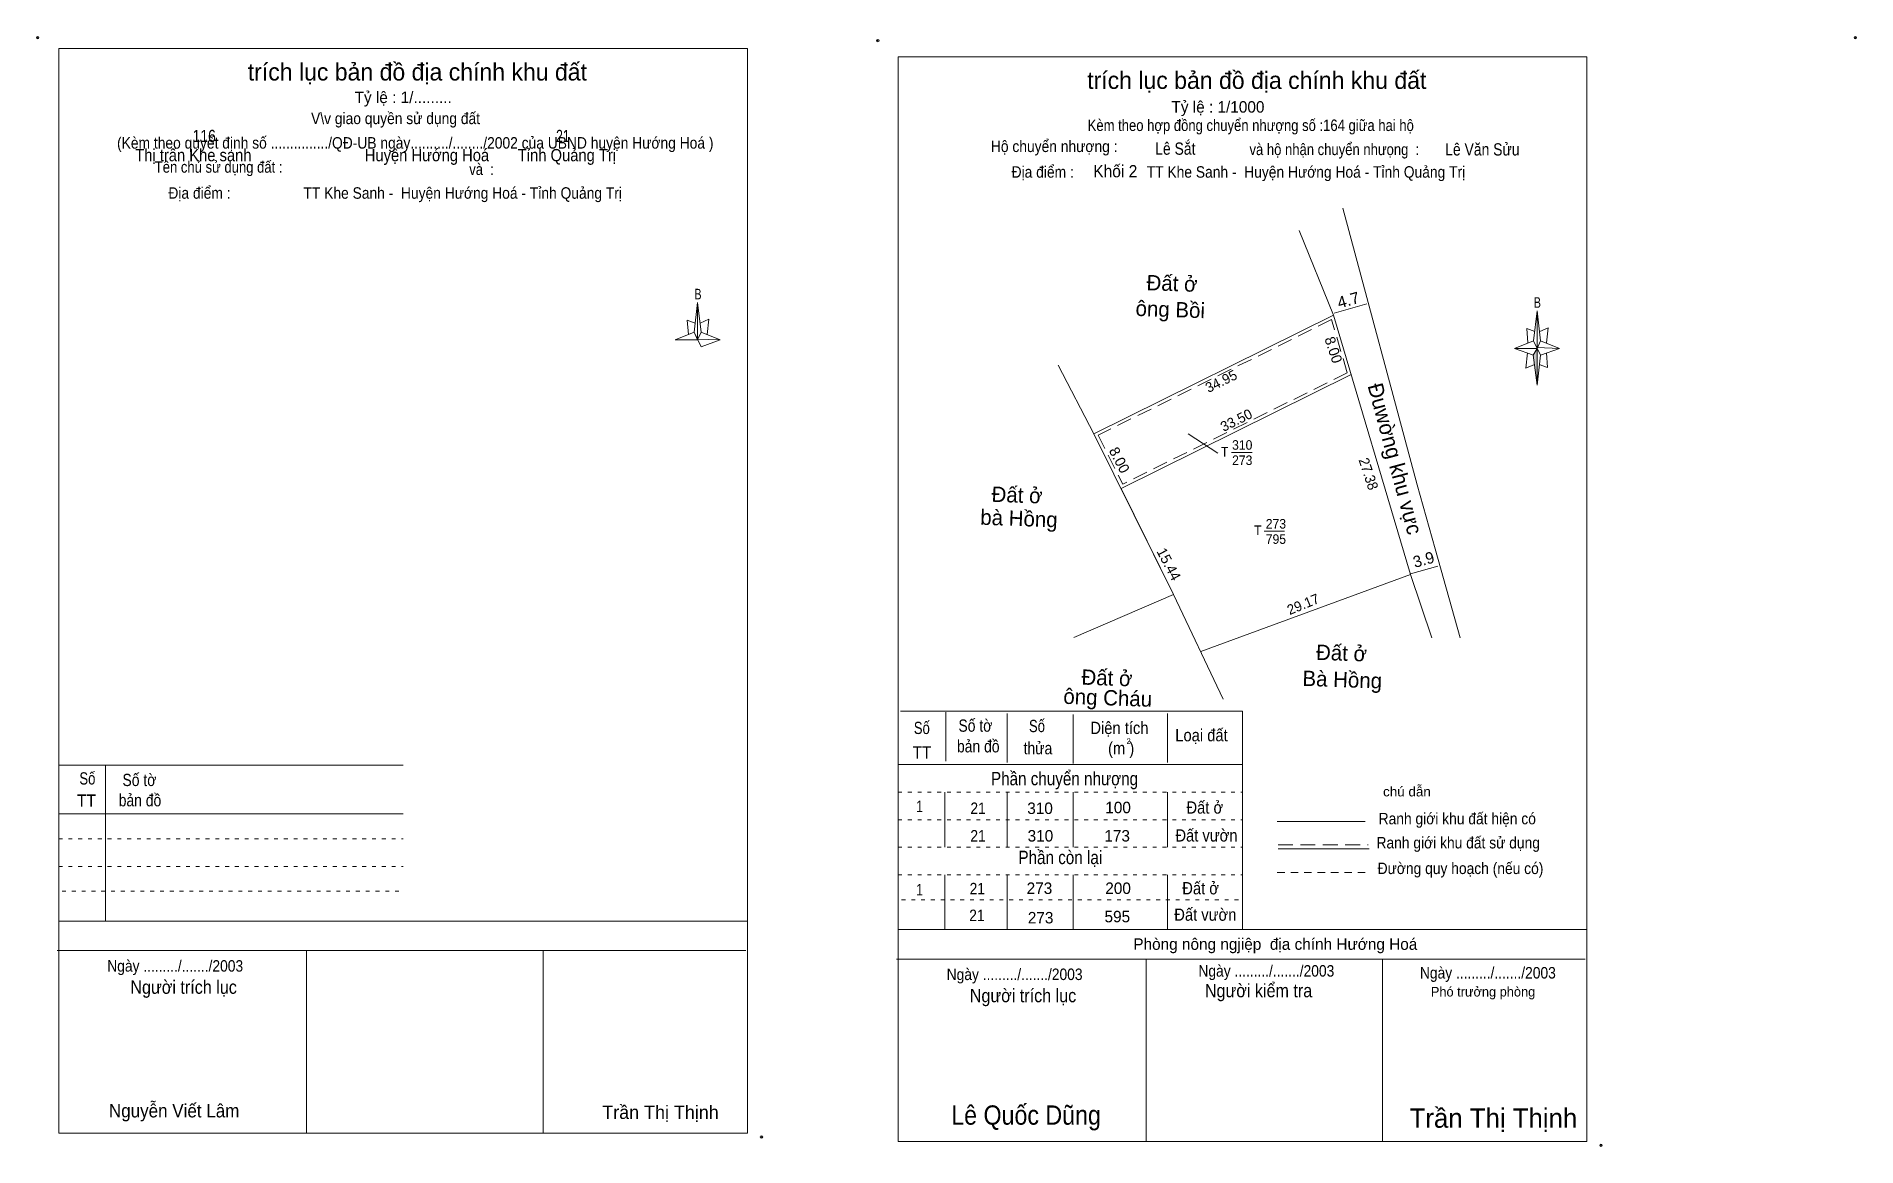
# Model space of a CAD drawing. Header units: centimetres. Extents: x 0.4 to 48, y 0.7 to 29.8.
import ezdxf
from ezdxf.enums import TextEntityAlignment as Align

# ---------------------------------------------------------------- set-up
doc = ezdxf.new("R2010")
doc.units = ezdxf.units.CM
doc.header["$LTSCALE"] = 0.13
doc.header["$PDMODE"] = 32
doc.header["$PDSIZE"] = 0.065
for name, pattern in [('DOTTED', [1.5, 0.3, -1.2]), ('MEDIUM_DASHED', [4.5, 3, -1.5]), ('SHORT_DASHED', [2.7, 1.5, -1.2])]:
    doc.linetypes.add(name, pattern=pattern)
for name, color, linetype, lineweight in [('1', 7, 'DOTTED', 13), ('2', 7, 'Continuous', 13), ('22', 7, 'Continuous', 13), ('5', 7, 'Continuous', 13)]:
    doc.layers.add(name, color=color, linetype=linetype, lineweight=lineweight)
doc.layers.add('34', color=7, linetype='Continuous')
doc.layers.add('51', color=7, linetype='Continuous')

msp = doc.modelspace()

# ---------------------------------------------------------------- hatches: boundary and pattern name
at = {"layer": '5'}
msp.add_hatch(color=256, dxfattribs=at).paths.add_polyline_path([(39.64, 21.61), (39.64, 20.65), (39.54, 21.43)])

# ---------------------------------------------------------------- linework, layer by layer
at = {"layer": '1', "linetype": 'Continuous'}
for p, q in [((34.34, 22.53), (35.19, 22.77)), ((30.52, 19.38), (31.3, 18.87)), ((31.65, 18.89), (32.19, 18.89)), ((32.51, 16.83), (33.04, 16.83)), ((36.33, 15.72), (37.05, 15.92)), ((22.94, 10.73), (31.94, 10.73))]:
    msp.add_line(p, q, dxfattribs=at)
at = {"layer": '1'}
for p, q in [((22.94, 10.01), (31.94, 10.01)), ((22.94, 9.29), (31.94, 9.29)), ((22.94, 9.29), (31.94, 9.29)), ((1, 8.79), (10, 8.79)), ((22.94, 8.57), (31.94, 8.57)), ((22.94, 8.57), (31.94, 8.57)), ((1, 8.07), (10, 8.07)), ((22.94, 7.85), (31.94, 7.85)), ((22.94, 7.85), (31.94, 7.85)), ((1.09, 7.42), (10, 7.42)), ((23.03, 7.2), (31.94, 7.2)), ((23.03, 7.2), (31.94, 7.2))]:
    msp.add_line(p, q, dxfattribs=at)
at = {"layer": '1', "linetype": 'Continuous'}
for points in [[(30.14, 15.18), (28.06, 19.38), (34.32, 22.48), (36.33, 15.7)], [(34.78, 20.93), (28.77, 17.95), (30.14, 15.18)]]:
    msp.add_lwpolyline(points, dxfattribs=at)
at = {"layer": '2'}
msp.add_lwpolyline([(33.42, 24.69), (34.32, 22.48), (28.06, 19.38), (27.12, 21.17)], dxfattribs=at)
at = {"layer": '22'}
for p, q in [((36.51, 18.04), (34.56, 25.27)), ((27.12, 21.17), (28.06, 19.38)), ((36.98, 16.37), (36.51, 18.04)), ((37.63, 14.04), (36.98, 16.37)), ((30.85, 13.69), (36.33, 15.7)), ((36.89, 14.04), (36.33, 15.7)), ((27.53, 14.05), (30.14, 15.18)), ((30.14, 15.18), (31.44, 12.44))]:
    msp.add_line(p, q, dxfattribs=at)
at = {"layer": '22', "linetype": 'MEDIUM_DASHED'}
msp.add_line((34.68, 20.97), (28.81, 18.06), dxfattribs=at)
msp.add_lwpolyline([(34.68, 20.97), (34.27, 22.36), (28.17, 19.34), (28.81, 18.06)], dxfattribs=at)
at = {"layer": '5'}
for p, q in [((17.61, 22.03), (17.7, 22.81)), ((39.55, 21.81), (39.64, 22.59)), ((17.79, 22.03), (18.29, 21.83)), ((39.55, 21.43), (39.05, 21.61)), ((39.73, 21.43), (39.64, 20.65)), ((39.73, 21.81), (40.23, 21.61)), ((39.89, 21.49), (39.91, 21.11)), ((39.91, 21.11), (39.7, 21.19)), ((23, 12.13), (31.94, 12.13)), ((24.19, 12.1), (24.19, 10.82)), ((25.79, 12.07), (25.79, 10.79)), ((27.52, 12.04), (27.52, 10.76)), ((29.98, 12.07), (29.98, 10.79)), ((31.94, 12.13), (31.94, 6.42)), ((1, 10.72), (10, 10.72)), ((2.22, 10.72), (2.22, 6.64)), ((24.16, 10.01), (24.16, 8.57)), ((25.79, 10.01), (25.79, 8.57)), ((27.52, 10.01), (27.52, 8.57)), ((29.98, 10.01), (29.98, 8.57)), ((1, 9.44), (10, 9.44)), ((32.85, 9.24), (35.15, 9.24)), ((32.87, 8.53), (35.25, 8.53)), ((24.16, 7.85), (24.16, 6.42)), ((25.79, 7.85), (25.79, 6.42)), ((27.52, 7.85), (27.52, 6.42)), ((29.98, 7.85), (29.98, 6.42)), ((1, 6.64), (19, 6.64)), ((22.94, 6.42), (40.94, 6.42)), ((0.96, 5.87), (18.96, 5.87)), ((7.48, 5.87), (7.48, 1.1)), ((13.66, 5.87), (13.66, 1.1)), ((22.9, 5.65), (40.9, 5.65)), ((29.42, 5.65), (29.42, 0.88)), ((35.6, 5.65), (35.6, 0.88))]:
    msp.add_line(p, q, dxfattribs=at)
at = {"layer": '5', "linetype": 'MEDIUM_DASHED'}
msp.add_line((32.87, 8.63), (35.23, 8.63), dxfattribs=at)
at = {"layer": '5', "linetype": 'SHORT_DASHED'}
msp.add_line((32.85, 7.91), (35.23, 7.91), dxfattribs=at)
at = {"layer": '5'}
for points in [[(1, 29.45), (19, 29.45), (19, 1.1), (1, 1.1)], [(22.94, 29.23), (40.94, 29.23), (40.94, 0.88), (22.94, 0.88)], [(17.7, 22.81), (17.79, 22.03), (17.7, 21.83)], [(39.64, 22.59), (39.73, 21.81), (39.64, 21.61)], [(17.7, 21.83), (17.11, 21.83), (17.61, 22.03), (17.79, 21.65), (18.29, 21.83), (17.7, 21.85)], [(39.64, 21.61), (39.05, 21.61), (39.55, 21.81), (39.73, 21.43), (40.23, 21.61), (39.64, 21.63)], [(39.64, 21.61), (39.64, 20.65), (39.54, 21.43)]]:
    msp.add_lwpolyline(points, close=True, dxfattribs=at)
for points in [[(17.77, 22.27), (17.99, 22.37), (17.95, 21.97)], [(17.7, 21.83), (17.61, 22.03), (17.11, 21.83)], [(17.64, 22.27), (17.43, 22.35), (17.46, 21.97)], [(39.58, 22.05), (39.37, 22.13), (39.4, 21.75)], [(39.71, 22.05), (39.93, 22.15), (39.89, 21.75)], [(39.64, 21.61), (39.55, 21.81), (39.05, 21.61)], [(39.39, 21.49), (39.35, 21.09), (39.57, 21.19)], [(39.64, 21.61), (39.73, 21.43), (40.23, 21.61)]]:
    msp.add_lwpolyline(points, dxfattribs=at)
for p in [(0.45, 29.73), (22.41, 29.65), (47.96, 29.73), (19.37, 1), (41.31, 0.78)]:
    msp.add_point(p, dxfattribs=at)

# ---------------------------------------------------------------- texts
at = {"layer": '1'}
for s, height, rotation, p in [('Đất ở', 0.4, 358, (30.093, 23.1079)), ('ông Bồi', 0.4, 358, (30.048, 22.4283)), ('Đuwờng khu vực', 0.4, 285.094, (35.7373, 18.6721)), ('Đất ở', 0.4, 358, (26.043, 17.5779)), ('bà Hồng', 0.4, 358, (26.093, 16.9653)), ('3.9', 0.3, 15.524, (36.7149, 15.9447)), ('Đất ở', 0.4, 358, (34.523, 13.4479)), ('Đất ở', 0.4, 358, (28.393, 12.7979)), ('Bà Hồng', 0.4, 358, (34.543, 12.7543)), ('ông Cháu', 0.4, 358, (28.413, 12.2804))]:
    msp.add_text(s, height=height, rotation=rotation, dxfattribs=at).set_placement(p, align=Align.CENTER)
at = {"layer": '1', "width": 1.05}
msp.add_text('4.7', height=0.3, rotation=15.767, dxfattribs=at).set_placement((34.7492, 22.7273), align=Align.CENTER)
at = {"layer": '1'}
for s, height, width, p in [('T', 0.25, 0.95, (31.475, 18.78)), ('310', 0.25, 0.95, (31.935, 18.96)), ('273', 0.25, 0.95, (31.935, 18.56)), ('273', 0.25, 0.95, (32.815, 16.9)), ('T', 0.25, 0.95, (32.345, 16.73)), ('795', 0.25, 0.95, (32.815, 16.5)), ('2', 0.15, 0.8, (28.965, 11.27)), ('1', 0.3, 0.8, (23.5, 9.49)), ('21', 0.3, 0.9, (25.03, 9.44)), ('21', 0.3, 0.9, (25.03, 8.72)), ('21', 0.3, 0.9, (25.01, 7.34)), ('1', 0.3, 0.8, (23.5, 7.31)), ('21', 0.3, 0.9, (25, 6.64))]:
    msp.add_text(s, height=height, dxfattribs=dict(at, width=width)).set_placement(p, align=Align.CENTER)
for s, p in [('310', (26.65, 9.44)), ('100', (28.69, 9.46)), ('310', (26.66, 8.72)), ('173', (28.665, 8.72)), ('273', (26.635, 7.35)), ('200', (28.69, 7.35)), ('273', (26.665, 6.58)), ('595', (28.67, 6.61))]:
    msp.add_text(s, height=0.3, dxfattribs=at).set_placement(p, align=Align.CENTER)
at = {"layer": '34'}
for s, width, p in [('116', 0.85, (4.5, 27)), ('21', 0.75, (14, 27)), ('Thị trấn Khe sanh', 0.9, (3, 26.5)), ('Huyện Hướng Hoá', 0.9, (9, 26.5)), ('Tỉnh Quảng Trị', 0.9, (13, 26.5)), ('Lê Sắt', 0.85, (29.66, 26.67)), ('Lê Văn Sửu', 0.85, (37.24, 26.65)), ('Khối 2', 0.95, (28.04, 26.08))]:
    msp.add_text(s, height=0.32, dxfattribs=dict(at, width=width)).set_placement(p)
at = {"layer": '5'}
for s, height, p in [('trích lục bản đồ địa chính khu đất', 0.45, (10.375, 28.61)), ('trích lục bản đồ địa chính khu đất', 0.45, (32.315, 28.39)), ('Tỷ lệ : 1/.........', 0.3, (10.005, 28.02)), ('Tỷ lệ : 1/1000', 0.3, (31.3, 27.77)), ('Phòng nông ngjiệp  địa chính Hướng Hoá ', 0.3, (32.855, 5.89)), ('Phó trưởng phòng ', 0.25, (38.275, 4.67)), ('Trần Thị Thịnh', 0.35, (16.73, 1.47)), ('Trần Thị Thịnh', 0.5039, (38.5, 1.24))]:
    msp.add_text(s, height=height, dxfattribs=at).set_placement(p, align=Align.CENTER)
for s, height, width, p in [('V\\v giao quyền sử dụng đất ', 0.3, 0.9, (9.855, 27.47)), ('Kèm theo hợp đồng chuyển nhượng số :164 giữa hai hộ ', 0.3, 0.85, (32.205, 27.29)), ('(Kèm theo quyết định số .............../QĐ-UB ngày........../......../2002 của UBND huyện Hướng Hoá )', 0.3, 0.9, (10.32, 26.83)), ('Hộ chuyển nhượng :', 0.3, 0.9, (27.02, 26.74)), ('và hộ nhận chuyển nhưọng  : ', 0.3, 0.85, (34.39, 26.66)), ('Tên chủ sử dụng đất :', 0.3, 0.85, (5.18, 26.2)), ('và  : ', 0.3, 0.85, (12.1, 26.14)), ('Địa điểm :                   TT Khe Sanh -  Huyện Hướng Hoá - Tỉnh Quảng Trị ', 0.3, 0.9, (31.885, 26.07)), ('Địa điểm :                   TT Khe Sanh -  Huyện Hướng Hoá - Tỉnh Quảng Trị ', 0.3, 0.9, (9.845, 25.52)), ('B', 0.2756, 0.75, (17.71, 22.89)), ('B', 0.2756, 0.75, (39.65, 22.67)), ('Số tờ', 0.32, 0.85, (24.96, 11.59)), ('Số', 0.32, 0.8, (26.57, 11.58)), ('Số', 0.32, 0.8, (23.56, 11.53)), ('Diện tích', 0.32, 0.9, (28.725, 11.53)), ('Loại đất', 0.32, 0.9, (30.87, 11.34)), ('TT', 0.32, 0.95, (23.565, 10.89)), ('bản đồ', 0.32, 0.85, (25.035, 11.05)), ('thửa', 0.32, 0.85, (26.595, 11)), ('(m )', 0.32, 0.9, (28.77, 11)), ('Số', 0.32, 0.8, (1.75, 10.21)), ('Số tờ', 0.32, 0.85, (3.11, 10.17)), ('Phần chuyển nhượng ', 0.35, 0.85, (27.345, 10.19)), ('bản đồ', 0.32, 0.85, (3.125, 9.64)), ('chú dẫn', 0.25, 1.05, (36.24, 9.9)), ('TT', 0.32, 0.95, (1.725, 9.63)), ('Đất ở ', 0.32, 0.9, (31.01, 9.45)), ('Đất vườn', 0.32, 0.9, (31, 8.72)), ('Ranh giới khu đất hiện có ', 0.3, 0.9, (37.605, 9.17)), ('Ranh giới khu đất sử dụng', 0.3, 0.9, (37.58, 8.54)), ('Phần còn lại ', 0.35, 0.85, (27.235, 8.13)), ('Đường quy hoạch (nếu có)', 0.3, 0.9, (37.64, 7.87)), ('Đất ở ', 0.32, 0.9, (30.9, 7.34)), ('Đất vườn', 0.32, 0.9, (30.97, 6.65)), ('Ngày ........./......./2003', 0.3, 0.9, (4.045, 5.32)), ('Ngày ........./......./2003', 0.3, 0.9, (25.985, 5.1)), ('Ngày ........./......./2003', 0.3, 0.9, (32.565, 5.19)), ('Ngày ........./......./2003', 0.3, 0.9, (38.355, 5.14)), ('Người trích lục', 0.35, 0.9, (4.265, 4.74)), ('Người trích lục', 0.35, 0.9, (26.205, 4.52)), ('Người kiểm tra ', 0.35, 0.9, (32.42, 4.65)), ('Nguyễn Viết Lâm ', 0.35, 0.95, (4.08, 1.51)), ('Lê Quốc Dũng', 0.5039, 0.9, (26.285, 1.32))]:
    msp.add_text(s, height=height, dxfattribs=dict(at, width=width)).set_placement(p, align=Align.CENTER)
at = {"layer": '51'}
for s, height, rotation, p in [('8.00', 0.27, 288.372, (34.1904, 21.5276)), ('34.95', 0.26, 26.308, (31.4424, 20.634)), ('33.50', 0.26, 26.308, (31.8374, 19.6165)), ('8.00', 0.27, 297.605, (28.6038, 18.6276)), ('15.44', 0.27, 297.605, (29.8957, 15.9076)), ('29.17', 0.26, 22.308, (33.5757, 14.8023))]:
    msp.add_text(s, height=height, rotation=rotation, dxfattribs=at).set_placement(p, align=Align.CENTER)
at = {"layer": '51', "width": 0.95}
msp.add_text('27.38', height=0.27, rotation=288.372, dxfattribs=at).set_placement((35.107, 18.2876), align=Align.CENTER)

doc.saveas('drawing.dxf')
